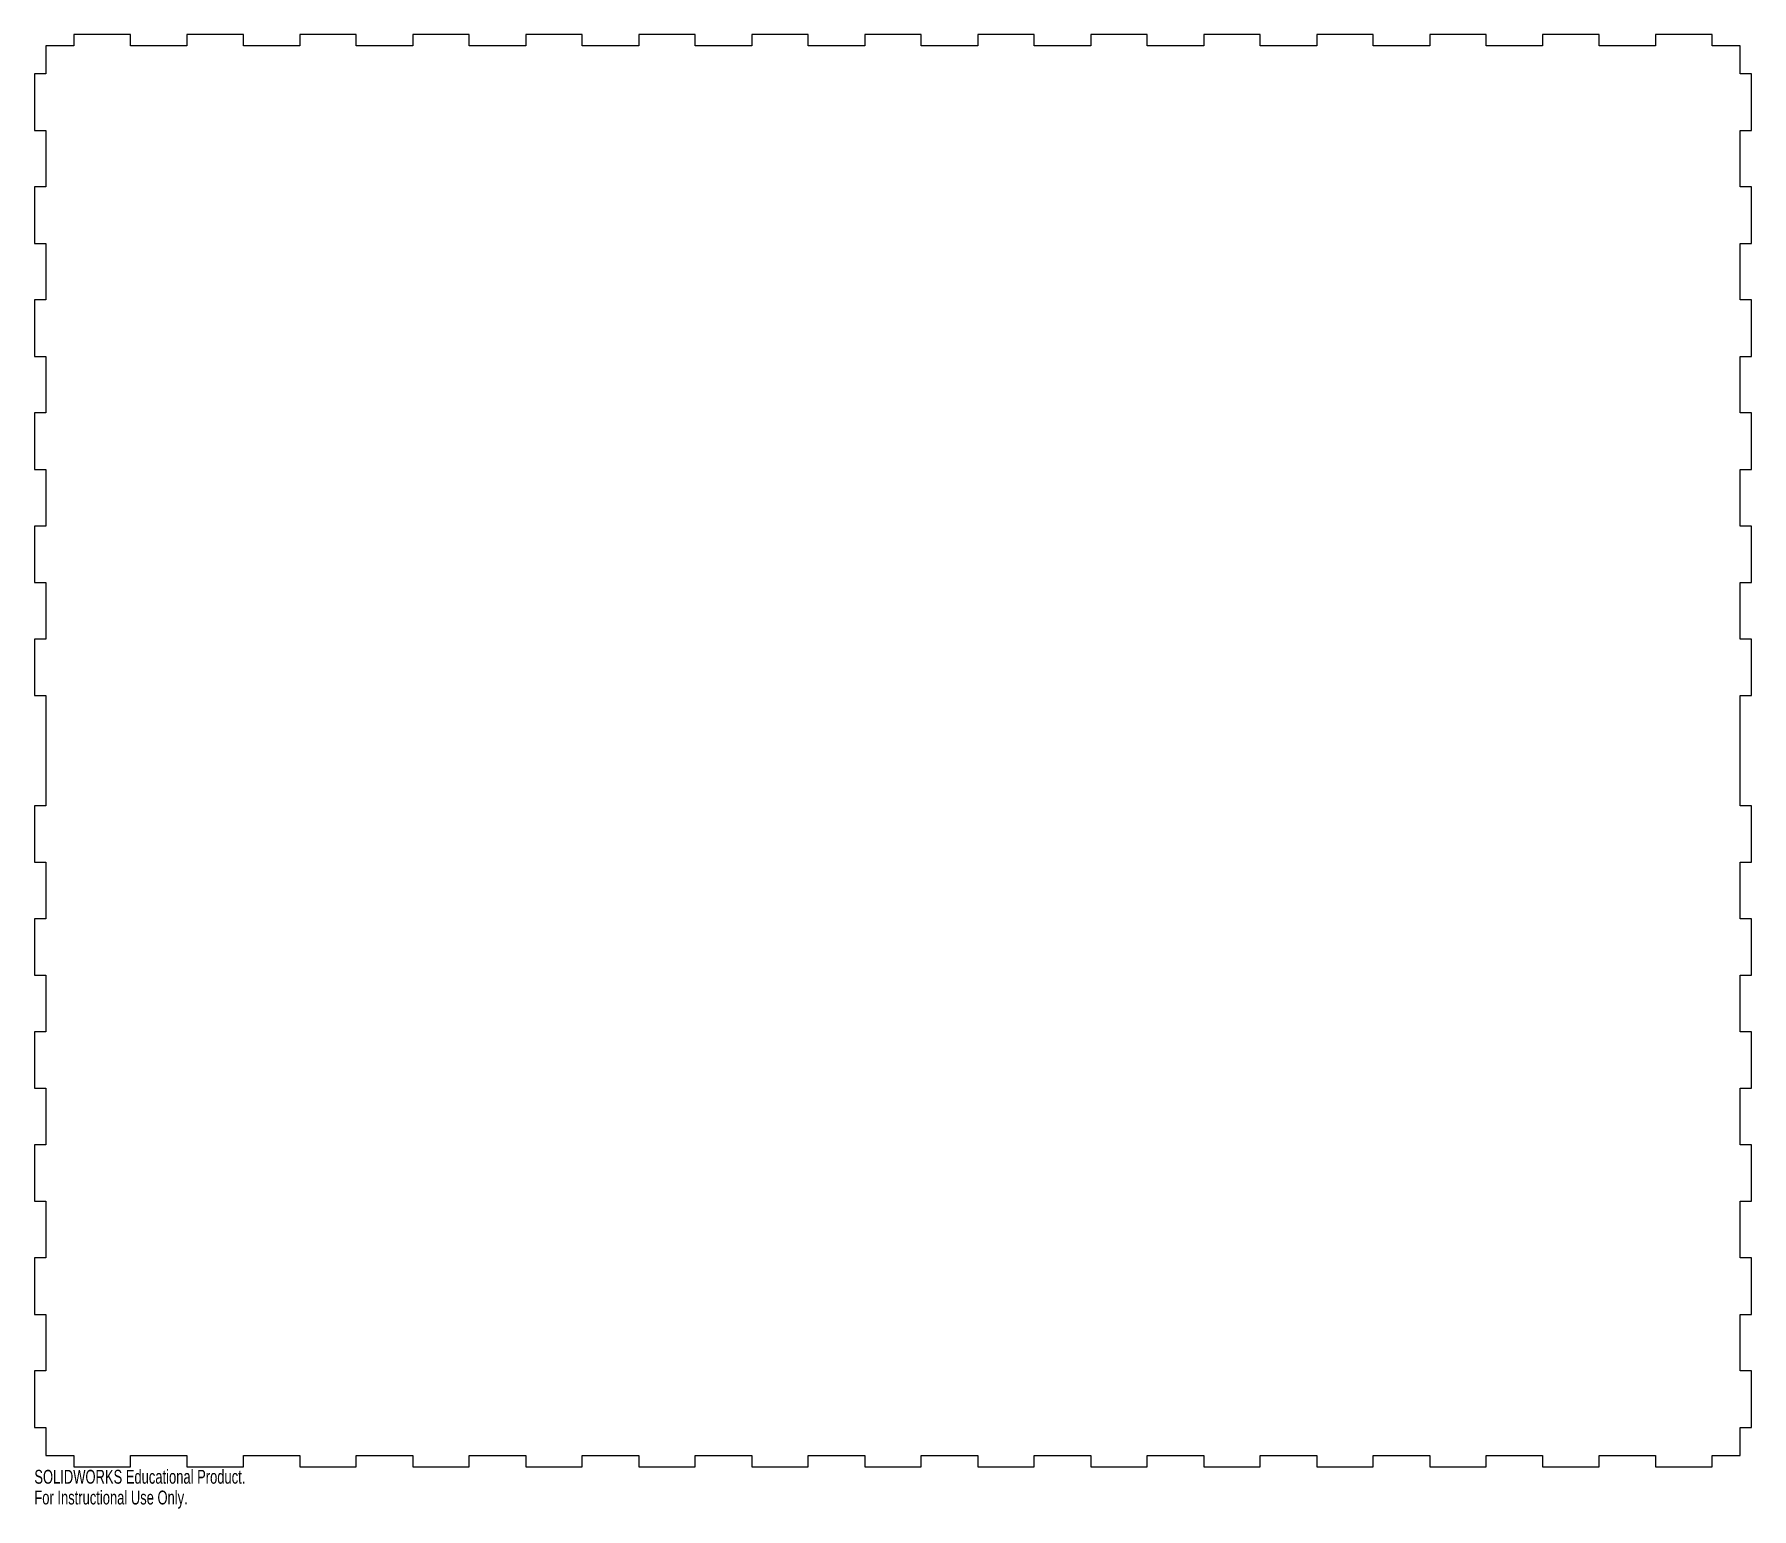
# Model space of a CAD drawing. Header units: millimetres. Extents: x -300 to 300, y -265 to 250.
import ezdxf

# ---------------------------------------------------------------- set-up
doc = ezdxf.new("R2010")
doc.units = ezdxf.units.MM
doc.styles.add('SLDTEXTSTYLE0', font='TXT', dxfattribs={"width": 0.7})

msp = doc.modelspace()

# ---------------------------------------------------------------- linework, layer by layer
at = {"color": 7, "linetype": 'Continuous', "lineweight": 25}
for p, q in [((-286.0125, 246), (-295.8125, 246)), ((-295.8125, 246), (-295.8125, 236.2)), ((-266.2875, 250), (-286.0125, 250)), ((-286.0125, 250), (-286.0125, 246)), ((-266.2875, 246), (-266.2875, 250)), ((-246.5625, 246), (-266.2875, 246)), ((-226.8375, 250), (-246.5625, 250)), ((-246.5625, 250), (-246.5625, 246)), ((-226.8375, 246), (-226.8375, 250)), ((-207.1125, 246), (-226.8375, 246)), ((-187.3875, 250), (-207.1125, 250)), ((-207.1125, 250), (-207.1125, 246)), ((-187.3875, 246), (-187.3875, 250)), ((-167.6625, 246), (-187.3875, 246)), ((-147.9375, 250), (-167.6625, 250)), ((-167.6625, 250), (-167.6625, 246)), ((-147.9375, 246), (-147.9375, 250)), ((-128.2125, 246), (-147.9375, 246)), ((-108.4875, 250), (-128.2125, 250)), ((-128.2125, 250), (-128.2125, 246)), ((-108.4875, 246), (-108.4875, 250)), ((-88.7625, 246), (-108.4875, 246)), ((-69.0375, 250), (-88.7625, 250)), ((-88.7625, 250), (-88.7625, 246)), ((-69.0375, 246), (-69.0375, 250)), ((-49.3125, 246), (-69.0375, 246)), ((-29.5875, 250), (-49.3125, 250)), ((-49.3125, 250), (-49.3125, 246)), ((-29.5875, 246), (-29.5875, 250)), ((-9.8625, 246), (-29.5875, 246)), ((9.8625, 250), (-9.8625, 250)), ((-9.8625, 250), (-9.8625, 246)), ((9.8625, 246), (9.8625, 250)), ((29.5875, 246), (9.8625, 246)), ((49.3125, 250), (29.5875, 250)), ((29.5875, 250), (29.5875, 246)), ((49.3125, 246), (49.3125, 250)), ((69.0375, 246), (49.3125, 246)), ((88.7625, 250), (69.0375, 250)), ((69.0375, 250), (69.0375, 246)), ((88.7625, 246), (88.7625, 250)), ((108.4875, 246), (88.7625, 246)), ((128.2125, 250), (108.4875, 250)), ((108.4875, 250), (108.4875, 246)), ((128.2125, 246), (128.2125, 250)), ((147.9375, 246), (128.2125, 246)), ((167.6625, 250), (147.9375, 250)), ((147.9375, 250), (147.9375, 246)), ((167.6625, 246), (167.6625, 250)), ((187.3875, 246), (167.6625, 246)), ((207.1125, 250), (187.3875, 250)), ((187.3875, 250), (187.3875, 246)), ((207.1125, 246), (207.1125, 250)), ((226.8375, 246), (207.1125, 246)), ((246.5625, 250), (226.8375, 250)), ((226.8375, 250), (226.8375, 246)), ((246.5625, 246), (246.5625, 250)), ((266.2875, 246), (246.5625, 246)), ((286.0125, 250), (266.2875, 250)), ((266.2875, 250), (266.2875, 246)), ((286.0125, 246), (286.0125, 250)), ((295.8125, 246), (286.0125, 246)), ((295.8125, 236.2), (295.8125, 246)), ((-295.8125, 236.2), (-299.8125, 236.2)), ((-299.8125, 236.2), (-299.8125, 216.475)), ((299.8125, 236.2), (295.8125, 236.2)), ((299.8125, 216.475), (299.8125, 236.2)), ((-299.8125, 216.475), (-295.8125, 216.475)), ((-295.8125, 216.475), (-295.8125, 196.75)), ((295.8125, 196.75), (295.8125, 216.475)), ((295.8125, 216.475), (299.8125, 216.475)), ((-295.8125, 196.75), (-299.8125, 196.75)), ((-299.8125, 196.75), (-299.8125, 177.025)), ((299.8125, 196.75), (295.8125, 196.75)), ((299.8125, 177.025), (299.8125, 196.75)), ((-299.8125, 177.025), (-295.8125, 177.025)), ((-295.8125, 177.025), (-295.8125, 157.3)), ((295.8125, 157.3), (295.8125, 177.025)), ((295.8125, 177.025), (299.8125, 177.025)), ((-295.8125, 157.3), (-299.8125, 157.3)), ((-299.8125, 157.3), (-299.8125, 137.575)), ((299.8125, 157.3), (295.8125, 157.3)), ((299.8125, 137.575), (299.8125, 157.3)), ((-299.8125, 137.575), (-295.8125, 137.575)), ((-295.8125, 137.575), (-295.8125, 117.85)), ((295.8125, 117.85), (295.8125, 137.575)), ((295.8125, 137.575), (299.8125, 137.575)), ((-295.8125, 117.85), (-299.8125, 117.85)), ((-299.8125, 117.85), (-299.8125, 98.125)), ((299.8125, 117.85), (295.8125, 117.85)), ((299.8125, 98.125), (299.8125, 117.85)), ((-299.8125, 98.125), (-295.8125, 98.125)), ((-295.8125, 98.125), (-295.8125, 78.4)), ((295.8125, 78.4), (295.8125, 98.125)), ((295.8125, 98.125), (299.8125, 98.125)), ((-295.8125, 78.4), (-299.8125, 78.4)), ((-299.8125, 78.4), (-299.8125, 58.675)), ((299.8125, 78.4), (295.8125, 78.4)), ((299.8125, 58.675), (299.8125, 78.4)), ((-299.8125, 58.675), (-295.8125, 58.675)), ((-295.8125, 58.675), (-295.8125, 38.95)), ((295.8125, 38.95), (295.8125, 58.675)), ((295.8125, 58.675), (299.8125, 58.675)), ((-295.8125, 38.95), (-299.8125, 38.95)), ((-299.8125, 38.95), (-299.8125, 19.225)), ((299.8125, 38.95), (295.8125, 38.95)), ((299.8125, 19.225), (299.8125, 38.95)), ((-299.8125, 19.225), (-295.8125, 19.225)), ((-295.8125, 19.225), (-295.8125, -19.225)), ((295.8125, -19.225), (295.8125, 19.225)), ((295.8125, 19.225), (299.8125, 19.225)), ((-295.8125, -19.225), (-299.8125, -19.225)), ((-299.8125, -19.225), (-299.8125, -38.95)), ((299.8125, -19.225), (295.8125, -19.225)), ((299.8125, -38.95), (299.8125, -19.225)), ((-299.8125, -38.95), (-295.8125, -38.95)), ((-295.8125, -38.95), (-295.8125, -58.675)), ((295.8125, -58.675), (295.8125, -38.95)), ((295.8125, -38.95), (299.8125, -38.95)), ((-295.8125, -58.675), (-299.8125, -58.675)), ((-299.8125, -58.675), (-299.8125, -78.4)), ((299.8125, -58.675), (295.8125, -58.675)), ((299.8125, -78.4), (299.8125, -58.675)), ((-299.8125, -78.4), (-295.8125, -78.4)), ((-295.8125, -78.4), (-295.8125, -98.125)), ((295.8125, -98.125), (295.8125, -78.4)), ((295.8125, -78.4), (299.8125, -78.4)), ((-295.8125, -98.125), (-299.8125, -98.125)), ((-299.8125, -98.125), (-299.8125, -117.85)), ((299.8125, -98.125), (295.8125, -98.125)), ((299.8125, -117.85), (299.8125, -98.125)), ((-299.8125, -117.85), (-295.8125, -117.85)), ((-295.8125, -117.85), (-295.8125, -137.575)), ((295.8125, -137.575), (295.8125, -117.85)), ((295.8125, -117.85), (299.8125, -117.85)), ((-295.8125, -137.575), (-299.8125, -137.575)), ((-299.8125, -137.575), (-299.8125, -157.3)), ((299.8125, -137.575), (295.8125, -137.575)), ((299.8125, -157.3), (299.8125, -137.575)), ((-299.8125, -157.3), (-295.8125, -157.3)), ((-295.8125, -157.3), (-295.8125, -177.025)), ((295.8125, -177.025), (295.8125, -157.3)), ((295.8125, -157.3), (299.8125, -157.3)), ((-295.8125, -177.025), (-299.8125, -177.025)), ((-299.8125, -177.025), (-299.8125, -196.75)), ((299.8125, -177.025), (295.8125, -177.025)), ((299.8125, -196.75), (299.8125, -177.025)), ((-299.8125, -196.75), (-295.8125, -196.75)), ((-295.8125, -196.75), (-295.8125, -216.475)), ((295.8125, -216.475), (295.8125, -196.75)), ((295.8125, -196.75), (299.8125, -196.75)), ((-295.8125, -216.475), (-299.8125, -216.475)), ((-299.8125, -216.475), (-299.8125, -236.2)), ((299.8125, -216.475), (295.8125, -216.475)), ((299.8125, -236.2), (299.8125, -216.475)), ((-299.8125, -236.2), (-295.8125, -236.2)), ((-295.8125, -236.2), (-295.8125, -246)), ((295.8125, -246), (295.8125, -236.2)), ((295.8125, -236.2), (299.8125, -236.2)), ((-295.8125, -246), (-286.0125, -246)), ((-286.0125, -246), (-286.0125, -250)), ((-286.0125, -250), (-266.2875, -250)), ((-266.2875, -250), (-266.2875, -246)), ((-266.2875, -246), (-246.5625, -246)), ((-246.5625, -246), (-246.5625, -250)), ((-246.5625, -250), (-226.8375, -250)), ((-226.8375, -250), (-226.8375, -246)), ((-226.8375, -246), (-207.1125, -246)), ((-207.1125, -246), (-207.1125, -250)), ((-207.1125, -250), (-187.3875, -250)), ((-187.3875, -250), (-187.3875, -246)), ((-187.3875, -246), (-167.6625, -246)), ((-167.6625, -246), (-167.6625, -250)), ((-167.6625, -250), (-147.9375, -250)), ((-147.9375, -250), (-147.9375, -246)), ((-147.9375, -246), (-128.2125, -246)), ((-128.2125, -246), (-128.2125, -250)), ((-128.2125, -250), (-108.4875, -250)), ((-108.4875, -250), (-108.4875, -246)), ((-108.4875, -246), (-88.7625, -246)), ((-88.7625, -246), (-88.7625, -250)), ((-88.7625, -250), (-69.0375, -250)), ((-69.0375, -250), (-69.0375, -246)), ((-69.0375, -246), (-49.3125, -246)), ((-49.3125, -246), (-49.3125, -250)), ((-49.3125, -250), (-29.5875, -250)), ((-29.5875, -250), (-29.5875, -246)), ((-29.5875, -246), (-9.8625, -246)), ((-9.8625, -246), (-9.8625, -250)), ((-9.8625, -250), (9.8625, -250)), ((9.8625, -250), (9.8625, -246)), ((9.8625, -246), (29.5875, -246)), ((29.5875, -246), (29.5875, -250)), ((29.5875, -250), (49.3125, -250)), ((49.3125, -250), (49.3125, -246)), ((49.3125, -246), (69.0375, -246)), ((69.0375, -246), (69.0375, -250)), ((69.0375, -250), (88.7625, -250)), ((88.7625, -250), (88.7625, -246)), ((88.7625, -246), (108.4875, -246)), ((108.4875, -246), (108.4875, -250)), ((108.4875, -250), (128.2125, -250)), ((128.2125, -250), (128.2125, -246)), ((128.2125, -246), (147.9375, -246)), ((147.9375, -246), (147.9375, -250)), ((147.9375, -250), (167.6625, -250)), ((167.6625, -250), (167.6625, -246)), ((167.6625, -246), (187.3875, -246)), ((187.3875, -246), (187.3875, -250)), ((187.3875, -250), (207.1125, -250)), ((207.1125, -250), (207.1125, -246)), ((207.1125, -246), (226.8375, -246)), ((226.8375, -246), (226.8375, -250)), ((226.8375, -250), (246.5625, -250)), ((246.5625, -250), (246.5625, -246)), ((246.5625, -246), (266.2875, -246)), ((266.2875, -246), (266.2875, -250)), ((266.2875, -250), (286.0125, -250)), ((286.0125, -250), (286.0125, -246)), ((286.0125, -246), (295.8125, -246))]:
    msp.add_line(p, q, dxfattribs=at)

# ---------------------------------------------------------------- texts
at = {"color": 7, "linetype": 'Continuous', "char_height": 4.83362, "attachment_point": 1, "style": 'SLDTEXTSTYLE0'}
for s, insert in [('SOLIDWORKS Educational Product.', (-299.8125, -251.0196)), ('For Instructional Use Only.', (-299.8125, -258.27))]:
    msp.add_mtext(s, dxfattribs=dict(at, insert=insert))

doc.saveas('drawing.dxf')
